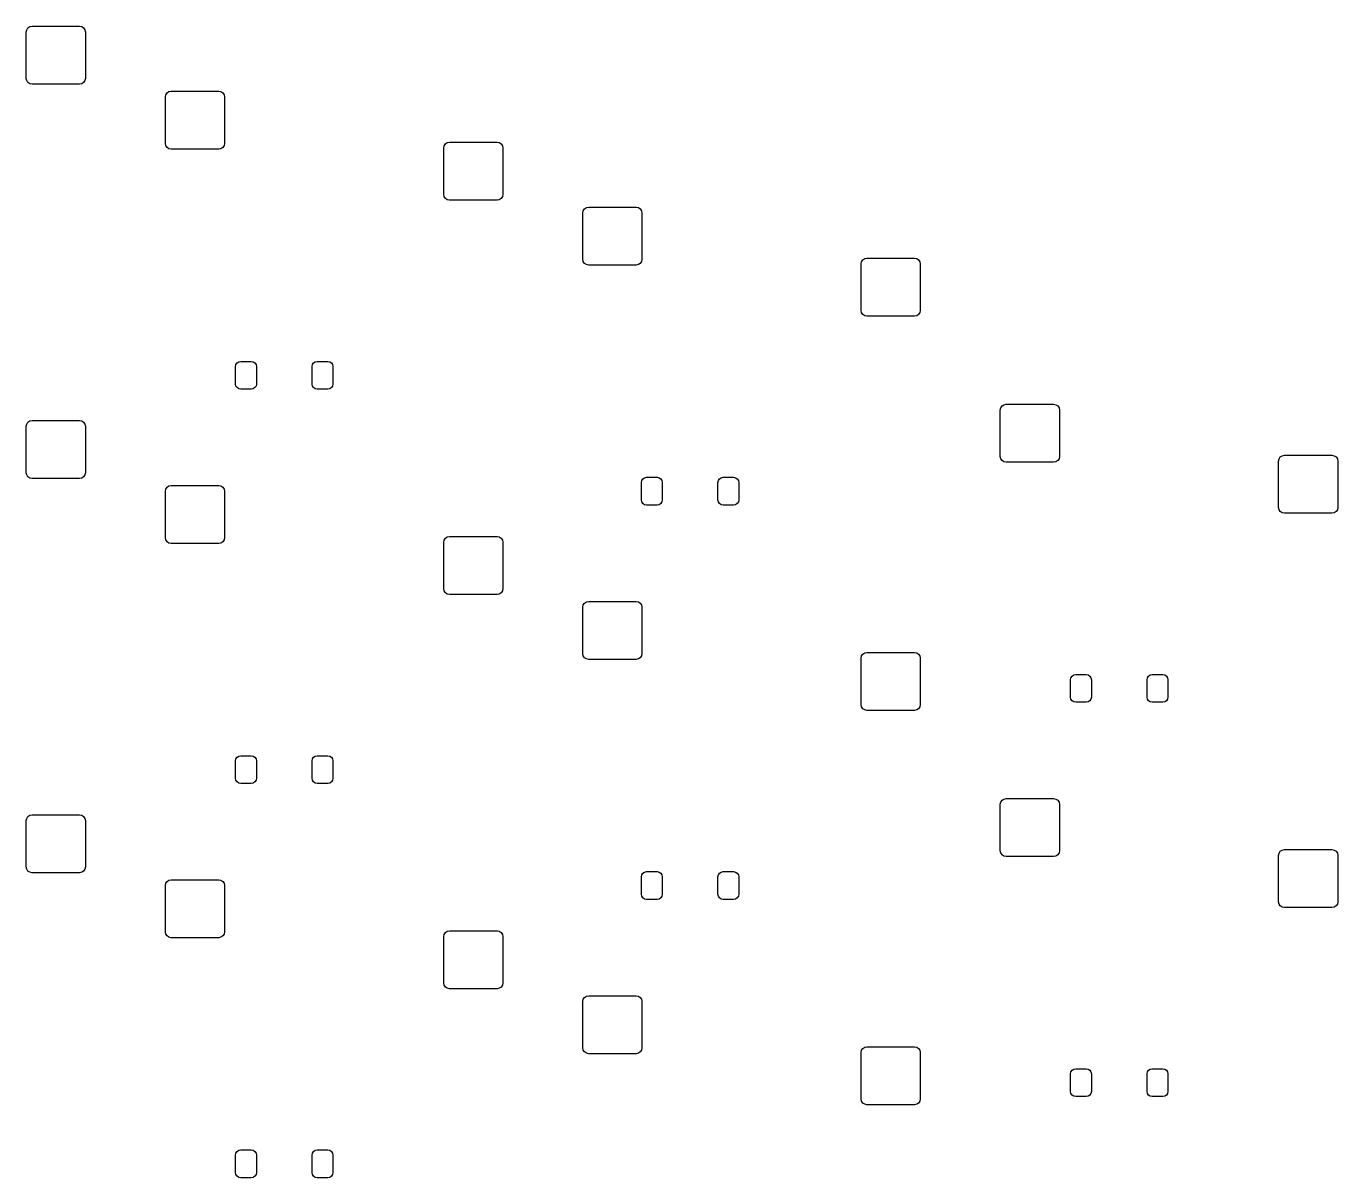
# Model space of a CAD drawing. Extents: x -0.19 to 4.66, y -3.37 to 0.68.
# Drawn here: x 2.41 to 4.637, y -1.362 to 0.593 of the extents above; entities that cross this region are included whole.
import ezdxf

# ---------------------------------------------------------------- set-up
doc = ezdxf.new("R2010")
doc.units = 0
doc.header["$MEASUREMENT"] = 0
doc.layers.add('BLACK', color=7, linetype='CONTINUOUS')

msp = doc.modelspace()

# ---------------------------------------------------------------- linework, layer by layer
at = {"layer": 'BLACK', "linetype": 'CONTINUOUS'}
for p, q in [((2.4104, 0.5827), (2.4112, 0.5864)), ((2.4104, 0.5039), (2.4104, 0.5827)), ((2.4112, 0.5864), (2.4133, 0.5896)), ((2.4133, 0.5896), (2.4165, 0.5918)), ((2.4165, 0.5918), (2.4203, 0.5925)), ((2.4203, 0.5925), (2.501, 0.5925)), ((2.501, 0.5925), (2.5048, 0.5918)), ((2.5048, 0.5918), (2.5079, 0.5896)), ((2.5079, 0.5896), (2.5101, 0.5864)), ((2.5101, 0.5864), (2.5108, 0.5827)), ((2.5108, 0.5827), (2.5108, 0.5039)), ((2.4112, 0.5002), (2.4104, 0.5039)), ((2.4133, 0.497), (2.4112, 0.5002)), ((2.4165, 0.4948), (2.4133, 0.497)), ((2.4203, 0.4941), (2.4165, 0.4948)), ((2.501, 0.4941), (2.4203, 0.4941)), ((2.5048, 0.4948), (2.501, 0.4941)), ((2.5079, 0.497), (2.5048, 0.4948)), ((2.5101, 0.5002), (2.5079, 0.497)), ((2.5108, 0.5039), (2.5101, 0.5002)), ((2.6467, 0.4724), (2.6474, 0.4762)), ((2.6467, 0.3937), (2.6467, 0.4724)), ((2.6474, 0.4762), (2.6495, 0.4794)), ((2.6495, 0.4794), (2.6527, 0.4815)), ((2.6527, 0.4815), (2.6565, 0.4823)), ((2.6565, 0.4823), (2.7372, 0.4823)), ((2.7372, 0.4823), (2.741, 0.4815)), ((2.741, 0.4815), (2.7442, 0.4794)), ((2.7442, 0.4794), (2.7463, 0.4762)), ((2.7463, 0.4762), (2.747, 0.4724)), ((2.747, 0.4724), (2.747, 0.3937)), ((2.6474, 0.3899), (2.6467, 0.3937)), ((2.6495, 0.3867), (2.6474, 0.3899)), ((2.6527, 0.3846), (2.6495, 0.3867)), ((2.6565, 0.3839), (2.6527, 0.3846)), ((2.7372, 0.3839), (2.6565, 0.3839)), ((2.741, 0.3846), (2.7372, 0.3839)), ((2.7442, 0.3867), (2.741, 0.3846)), ((2.7463, 0.3899), (2.7442, 0.3867)), ((2.747, 0.3937), (2.7463, 0.3899)), ((3.1191, 0.3858), (3.1198, 0.3896)), ((3.1191, 0.3071), (3.1191, 0.3858)), ((3.1198, 0.3896), (3.122, 0.3928)), ((3.122, 0.3928), (3.1252, 0.3949)), ((3.1252, 0.3949), (3.1289, 0.3957)), ((3.1289, 0.3957), (3.2096, 0.3957)), ((3.2096, 0.3957), (3.2134, 0.3949)), ((3.2134, 0.3949), (3.2166, 0.3928)), ((3.2166, 0.3928), (3.2187, 0.3896)), ((3.2187, 0.3896), (3.2195, 0.3858)), ((3.2195, 0.3858), (3.2195, 0.3071)), ((3.1198, 0.3033), (3.1191, 0.3071)), ((3.122, 0.3001), (3.1198, 0.3033)), ((3.1252, 0.298), (3.122, 0.3001)), ((3.1289, 0.2972), (3.1252, 0.298)), ((3.2096, 0.2972), (3.1289, 0.2972)), ((3.2134, 0.298), (3.2096, 0.2972)), ((3.2166, 0.3001), (3.2134, 0.298)), ((3.2187, 0.3033), (3.2166, 0.3001)), ((3.2195, 0.3071), (3.2187, 0.3033)), ((3.3553, 0.2756), (3.3561, 0.2794)), ((3.3553, 0.1969), (3.3553, 0.2756)), ((3.3561, 0.2794), (3.3582, 0.2826)), ((3.3582, 0.2826), (3.3614, 0.2847)), ((3.3614, 0.2847), (3.3652, 0.2854)), ((3.3652, 0.2854), (3.4459, 0.2854)), ((3.4459, 0.2854), (3.4496, 0.2847)), ((3.4496, 0.2847), (3.4528, 0.2826)), ((3.4528, 0.2826), (3.455, 0.2794)), ((3.455, 0.2794), (3.4557, 0.2756)), ((3.4557, 0.2756), (3.4557, 0.1969)), ((3.3561, 0.1931), (3.3553, 0.1969)), ((3.3582, 0.1899), (3.3561, 0.1931)), ((3.3614, 0.1878), (3.3582, 0.1899)), ((3.3652, 0.187), (3.3614, 0.1878)), ((3.4459, 0.187), (3.3652, 0.187)), ((3.4496, 0.1878), (3.4459, 0.187)), ((3.4528, 0.1899), (3.4496, 0.1878)), ((3.455, 0.1931), (3.4528, 0.1899)), ((3.4557, 0.1969), (3.455, 0.1931)), ((3.8278, 0.189), (3.8285, 0.1927)), ((3.8278, 0.1102), (3.8278, 0.189)), ((3.8285, 0.1927), (3.8306, 0.1959)), ((3.8306, 0.1959), (3.8338, 0.1981)), ((3.8338, 0.1981), (3.8376, 0.1988)), ((3.8376, 0.1988), (3.9183, 0.1988)), ((3.9183, 0.1988), (3.9221, 0.1981)), ((3.9221, 0.1981), (3.9253, 0.1959)), ((3.9253, 0.1959), (3.9274, 0.1927)), ((3.9274, 0.1927), (3.9281, 0.189)), ((3.9281, 0.189), (3.9281, 0.1102)), ((3.8285, 0.1065), (3.8278, 0.1102)), ((3.8306, 0.1033), (3.8285, 0.1065)), ((3.8338, 0.1011), (3.8306, 0.1033)), ((3.8376, 0.1004), (3.8338, 0.1011)), ((3.9183, 0.1004), (3.8376, 0.1004)), ((3.9221, 0.1011), (3.9183, 0.1004)), ((3.9253, 0.1033), (3.9221, 0.1011)), ((3.9274, 0.1065), (3.9253, 0.1033)), ((3.9281, 0.1102), (3.9274, 0.1065)), ((2.7683, 0.021), (2.7712, 0.0229)), ((2.7712, 0.0229), (2.7746, 0.0236)), ((2.7746, 0.0236), (2.7923, 0.0236)), ((2.7923, 0.0236), (2.7957, 0.0229)), ((2.7957, 0.0229), (2.7986, 0.021)), ((2.8983, 0.021), (2.9011, 0.0229)), ((2.9011, 0.0229), (2.9045, 0.0236)), ((2.9045, 0.0236), (2.9222, 0.0236)), ((2.9222, 0.0236), (2.9256, 0.0229)), ((2.9256, 0.0229), (2.9285, 0.021)), ((2.7657, 0.0148), (2.7664, 0.0182)), ((2.7657, -0.0148), (2.7657, 0.0148)), ((2.7664, 0.0182), (2.7683, 0.021)), ((2.7986, 0.021), (2.8005, 0.0182)), ((2.8005, 0.0182), (2.8012, 0.0148)), ((2.8012, 0.0148), (2.8012, -0.0148)), ((2.8957, 0.0148), (2.8963, 0.0182)), ((2.8957, -0.0148), (2.8957, 0.0148)), ((2.8963, 0.0182), (2.8983, 0.021)), ((2.9285, 0.021), (2.9304, 0.0182)), ((2.9304, 0.0182), (2.9311, 0.0148)), ((2.9311, 0.0148), (2.9311, -0.0148)), ((2.7664, -0.0182), (2.7657, -0.0148)), ((2.7683, -0.021), (2.7664, -0.0182)), ((2.7712, -0.0229), (2.7683, -0.021)), ((2.7986, -0.021), (2.7957, -0.0229)), ((2.8005, -0.0182), (2.7986, -0.021)), ((2.8012, -0.0148), (2.8005, -0.0182)), ((2.8963, -0.0182), (2.8957, -0.0148)), ((2.8983, -0.021), (2.8963, -0.0182)), ((2.9011, -0.0229), (2.8983, -0.021)), ((2.9285, -0.021), (2.9256, -0.0229)), ((2.9304, -0.0182), (2.9285, -0.021)), ((2.9311, -0.0148), (2.9304, -0.0182)), ((2.7746, -0.0236), (2.7712, -0.0229)), ((2.7923, -0.0236), (2.7746, -0.0236)), ((2.7957, -0.0229), (2.7923, -0.0236)), ((2.9045, -0.0236), (2.9011, -0.0229)), ((2.9222, -0.0236), (2.9045, -0.0236)), ((2.9256, -0.0229), (2.9222, -0.0236)), ((4.064, -0.0591), (4.0647, -0.0553)), ((4.064, -0.1378), (4.064, -0.0591)), ((4.0647, -0.0553), (4.0669, -0.0521)), ((4.0669, -0.0521), (4.0701, -0.05)), ((4.0701, -0.05), (4.0738, -0.0492)), ((4.0738, -0.0492), (4.1545, -0.0492)), ((4.1545, -0.0492), (4.1583, -0.05)), ((4.1583, -0.05), (4.1615, -0.0521)), ((4.1615, -0.0521), (4.1636, -0.0553)), ((4.1636, -0.0553), (4.1644, -0.0591)), ((4.1644, -0.0591), (4.1644, -0.1378)), ((2.4104, -0.0866), (2.4112, -0.0828)), ((2.4104, -0.1654), (2.4104, -0.0866)), ((2.4112, -0.0828), (2.4133, -0.0797)), ((2.4133, -0.0797), (2.4165, -0.0775)), ((2.4165, -0.0775), (2.4203, -0.0768)), ((2.4203, -0.0768), (2.501, -0.0768)), ((2.501, -0.0768), (2.5048, -0.0775)), ((2.5048, -0.0775), (2.5079, -0.0797)), ((2.5079, -0.0797), (2.5101, -0.0828)), ((2.5101, -0.0828), (2.5108, -0.0866)), ((2.5108, -0.0866), (2.5108, -0.1654)), ((4.0647, -0.1416), (4.064, -0.1378)), ((4.0669, -0.1448), (4.0647, -0.1416)), ((4.0701, -0.1469), (4.0669, -0.1448)), ((4.0738, -0.1476), (4.0701, -0.1469)), ((4.1545, -0.1476), (4.0738, -0.1476)), ((4.1583, -0.1469), (4.1545, -0.1476)), ((4.1615, -0.1448), (4.1583, -0.1469)), ((4.1636, -0.1416), (4.1615, -0.1448)), ((4.1644, -0.1378), (4.1636, -0.1416)), ((4.5364, -0.1457), (4.5372, -0.1419)), ((4.5364, -0.2244), (4.5364, -0.1457)), ((4.5372, -0.1419), (4.5393, -0.1387)), ((4.5393, -0.1387), (4.5425, -0.1366)), ((4.5425, -0.1366), (4.5463, -0.1358)), ((4.5463, -0.1358), (4.627, -0.1358)), ((4.627, -0.1358), (4.6307, -0.1366)), ((4.6307, -0.1366), (4.6339, -0.1387)), ((4.6339, -0.1387), (4.6361, -0.1419)), ((4.6361, -0.1419), (4.6368, -0.1457)), ((4.6368, -0.1457), (4.6368, -0.2244)), ((2.4112, -0.1691), (2.4104, -0.1654)), ((2.4133, -0.1723), (2.4112, -0.1691)), ((2.4165, -0.1744), (2.4133, -0.1723)), ((2.4203, -0.1752), (2.4165, -0.1744)), ((2.501, -0.1752), (2.4203, -0.1752)), ((2.5048, -0.1744), (2.501, -0.1752)), ((2.5079, -0.1723), (2.5048, -0.1744)), ((2.5101, -0.1691), (2.5079, -0.1723)), ((2.5108, -0.1654), (2.5101, -0.1691)), ((3.4554, -0.1787), (3.4573, -0.1758)), ((3.4573, -0.1758), (3.4602, -0.1739)), ((3.4602, -0.1739), (3.4636, -0.1732)), ((3.4636, -0.1732), (3.4813, -0.1732)), ((3.4813, -0.1732), (3.4847, -0.1739)), ((3.4847, -0.1739), (3.4876, -0.1758)), ((3.4876, -0.1758), (3.4895, -0.1787)), ((3.5853, -0.1787), (3.5872, -0.1758)), ((3.5872, -0.1758), (3.5901, -0.1739)), ((3.5901, -0.1739), (3.5935, -0.1732)), ((3.5935, -0.1732), (3.6112, -0.1732)), ((3.6112, -0.1732), (3.6146, -0.1739)), ((3.6146, -0.1739), (3.6175, -0.1758)), ((3.6175, -0.1758), (3.6194, -0.1787)), ((2.6467, -0.1969), (2.6474, -0.1931)), ((2.6467, -0.2756), (2.6467, -0.1969)), ((2.6474, -0.1931), (2.6495, -0.1899)), ((2.6495, -0.1899), (2.6527, -0.1878)), ((2.6527, -0.1878), (2.6565, -0.187)), ((2.6565, -0.187), (2.7372, -0.187)), ((2.7372, -0.187), (2.741, -0.1878)), ((2.741, -0.1878), (2.7442, -0.1899)), ((2.7442, -0.1899), (2.7463, -0.1931)), ((2.7463, -0.1931), (2.747, -0.1969)), ((2.747, -0.1969), (2.747, -0.2756)), ((3.4547, -0.1821), (3.4554, -0.1787)), ((3.4547, -0.2116), (3.4547, -0.1821)), ((3.4895, -0.1787), (3.4902, -0.1821)), ((3.4902, -0.1821), (3.4902, -0.2116)), ((3.5846, -0.1821), (3.5853, -0.1787)), ((3.5846, -0.2116), (3.5846, -0.1821)), ((3.6194, -0.1787), (3.6201, -0.1821)), ((3.6201, -0.1821), (3.6201, -0.2116)), ((3.4554, -0.215), (3.4547, -0.2116)), ((3.4573, -0.2179), (3.4554, -0.215)), ((3.4602, -0.2198), (3.4573, -0.2179)), ((3.4636, -0.2205), (3.4602, -0.2198)), ((3.4813, -0.2205), (3.4636, -0.2205)), ((3.4847, -0.2198), (3.4813, -0.2205)), ((3.4876, -0.2179), (3.4847, -0.2198)), ((3.4895, -0.215), (3.4876, -0.2179)), ((3.4902, -0.2116), (3.4895, -0.215)), ((3.5853, -0.215), (3.5846, -0.2116)), ((3.5872, -0.2179), (3.5853, -0.215)), ((3.5901, -0.2198), (3.5872, -0.2179)), ((3.5935, -0.2205), (3.5901, -0.2198)), ((3.6112, -0.2205), (3.5935, -0.2205)), ((3.6146, -0.2198), (3.6112, -0.2205)), ((3.6175, -0.2179), (3.6146, -0.2198)), ((3.6194, -0.215), (3.6175, -0.2179)), ((3.6201, -0.2116), (3.6194, -0.215)), ((4.5372, -0.2282), (4.5364, -0.2244)), ((4.5393, -0.2314), (4.5372, -0.2282)), ((4.5425, -0.2335), (4.5393, -0.2314)), ((4.5463, -0.2343), (4.5425, -0.2335)), ((4.627, -0.2343), (4.5463, -0.2343)), ((4.6307, -0.2335), (4.627, -0.2343)), ((4.6339, -0.2314), (4.6307, -0.2335)), ((4.6361, -0.2282), (4.6339, -0.2314)), ((4.6368, -0.2244), (4.6361, -0.2282)), ((2.6474, -0.2794), (2.6467, -0.2756)), ((2.6495, -0.2826), (2.6474, -0.2794)), ((2.6527, -0.2847), (2.6495, -0.2826)), ((2.6565, -0.2854), (2.6527, -0.2847)), ((2.7372, -0.2854), (2.6565, -0.2854)), ((2.741, -0.2847), (2.7372, -0.2854)), ((2.7442, -0.2826), (2.741, -0.2847)), ((2.7463, -0.2794), (2.7442, -0.2826)), ((2.747, -0.2756), (2.7463, -0.2794)), ((3.1191, -0.2835), (3.1198, -0.2797)), ((3.1191, -0.3622), (3.1191, -0.2835)), ((3.1198, -0.2797), (3.122, -0.2765)), ((3.122, -0.2765), (3.1252, -0.2744)), ((3.1252, -0.2744), (3.1289, -0.2736)), ((3.1289, -0.2736), (3.2096, -0.2736)), ((3.2096, -0.2736), (3.2134, -0.2744)), ((3.2134, -0.2744), (3.2166, -0.2765)), ((3.2166, -0.2765), (3.2187, -0.2797)), ((3.2187, -0.2797), (3.2195, -0.2835)), ((3.2195, -0.2835), (3.2195, -0.3622)), ((3.1198, -0.366), (3.1191, -0.3622)), ((3.122, -0.3692), (3.1198, -0.366)), ((3.1252, -0.3713), (3.122, -0.3692)), ((3.1289, -0.372), (3.1252, -0.3713)), ((3.2096, -0.372), (3.1289, -0.372)), ((3.2134, -0.3713), (3.2096, -0.372)), ((3.2166, -0.3692), (3.2134, -0.3713)), ((3.2187, -0.366), (3.2166, -0.3692)), ((3.2195, -0.3622), (3.2187, -0.366)), ((3.3553, -0.3937), (3.3561, -0.3899)), ((3.3553, -0.4724), (3.3553, -0.3937)), ((3.3561, -0.3899), (3.3582, -0.3867)), ((3.3582, -0.3867), (3.3614, -0.3846)), ((3.3614, -0.3846), (3.3652, -0.3839)), ((3.3652, -0.3839), (3.4459, -0.3839)), ((3.4459, -0.3839), (3.4496, -0.3846)), ((3.4496, -0.3846), (3.4528, -0.3867)), ((3.4528, -0.3867), (3.455, -0.3899)), ((3.455, -0.3899), (3.4557, -0.3937)), ((3.4557, -0.3937), (3.4557, -0.4724)), ((3.3561, -0.4762), (3.3553, -0.4724)), ((3.3582, -0.4794), (3.3561, -0.4762)), ((3.3614, -0.4815), (3.3582, -0.4794)), ((3.3652, -0.4823), (3.3614, -0.4815)), ((3.4459, -0.4823), (3.3652, -0.4823)), ((3.4496, -0.4815), (3.4459, -0.4823)), ((3.4528, -0.4794), (3.4496, -0.4815)), ((3.455, -0.4762), (3.4528, -0.4794)), ((3.4557, -0.4724), (3.455, -0.4762)), ((3.8278, -0.4803), (3.8285, -0.4765)), ((3.8278, -0.5591), (3.8278, -0.4803)), ((3.8285, -0.4765), (3.8306, -0.4734)), ((3.8306, -0.4734), (3.8338, -0.4712)), ((3.8338, -0.4712), (3.8376, -0.4705)), ((3.8376, -0.4705), (3.9183, -0.4705)), ((3.9183, -0.4705), (3.9221, -0.4712)), ((3.9221, -0.4712), (3.9253, -0.4734)), ((3.9253, -0.4734), (3.9274, -0.4765)), ((3.9274, -0.4765), (3.9281, -0.4803)), ((3.9281, -0.4803), (3.9281, -0.5591)), ((4.1837, -0.5133), (4.1857, -0.5105)), ((4.1857, -0.5105), (4.1885, -0.5085)), ((4.1885, -0.5085), (4.1919, -0.5079)), ((4.1919, -0.5079), (4.2096, -0.5079)), ((4.2096, -0.5079), (4.213, -0.5085)), ((4.213, -0.5085), (4.2159, -0.5105)), ((4.2159, -0.5105), (4.2178, -0.5133)), ((4.3137, -0.5133), (4.3156, -0.5105)), ((4.3156, -0.5105), (4.3185, -0.5085)), ((4.3185, -0.5085), (4.3219, -0.5079)), ((4.3219, -0.5079), (4.3396, -0.5079)), ((4.3396, -0.5079), (4.343, -0.5085)), ((4.343, -0.5085), (4.3458, -0.5105)), ((4.3458, -0.5105), (4.3478, -0.5133)), ((4.1831, -0.5167), (4.1837, -0.5133)), ((4.1831, -0.5463), (4.1831, -0.5167)), ((4.2178, -0.5133), (4.2185, -0.5167)), ((4.2185, -0.5167), (4.2185, -0.5463)), ((4.313, -0.5167), (4.3137, -0.5133)), ((4.313, -0.5463), (4.313, -0.5167)), ((4.3478, -0.5133), (4.3484, -0.5167)), ((4.3484, -0.5167), (4.3484, -0.5463)), ((4.1837, -0.5496), (4.1831, -0.5463)), ((4.1857, -0.5525), (4.1837, -0.5496)), ((4.1885, -0.5544), (4.1857, -0.5525)), ((4.1919, -0.5551), (4.1885, -0.5544)), ((4.2096, -0.5551), (4.1919, -0.5551)), ((4.213, -0.5544), (4.2096, -0.5551)), ((4.2159, -0.5525), (4.213, -0.5544)), ((4.2178, -0.5496), (4.2159, -0.5525)), ((4.2185, -0.5463), (4.2178, -0.5496)), ((4.3137, -0.5496), (4.313, -0.5463)), ((4.3156, -0.5525), (4.3137, -0.5496)), ((4.3185, -0.5544), (4.3156, -0.5525)), ((4.3219, -0.5551), (4.3185, -0.5544)), ((4.3396, -0.5551), (4.3219, -0.5551)), ((4.343, -0.5544), (4.3396, -0.5551)), ((4.3458, -0.5525), (4.343, -0.5544)), ((4.3478, -0.5496), (4.3458, -0.5525)), ((4.3484, -0.5463), (4.3478, -0.5496)), ((3.8285, -0.5628), (3.8278, -0.5591)), ((3.8306, -0.566), (3.8285, -0.5628)), ((3.8338, -0.5681), (3.8306, -0.566)), ((3.8376, -0.5689), (3.8338, -0.5681)), ((3.9183, -0.5689), (3.8376, -0.5689)), ((3.9221, -0.5681), (3.9183, -0.5689)), ((3.9253, -0.566), (3.9221, -0.5681)), ((3.9274, -0.5628), (3.9253, -0.566)), ((3.9281, -0.5591), (3.9274, -0.5628)), ((2.7657, -0.6545), (2.7664, -0.6511)), ((2.7657, -0.6841), (2.7657, -0.6545)), ((2.7664, -0.6511), (2.7683, -0.6483)), ((2.7683, -0.6483), (2.7712, -0.6463)), ((2.7712, -0.6463), (2.7746, -0.6457)), ((2.7746, -0.6457), (2.7923, -0.6457)), ((2.7923, -0.6457), (2.7957, -0.6463)), ((2.7957, -0.6463), (2.7986, -0.6483)), ((2.7986, -0.6483), (2.8005, -0.6511)), ((2.8005, -0.6511), (2.8012, -0.6545)), ((2.8012, -0.6545), (2.8012, -0.6841)), ((2.8957, -0.6545), (2.8963, -0.6511)), ((2.8957, -0.6841), (2.8957, -0.6545)), ((2.8963, -0.6511), (2.8983, -0.6483)), ((2.8983, -0.6483), (2.9011, -0.6463)), ((2.9011, -0.6463), (2.9045, -0.6457)), ((2.9045, -0.6457), (2.9222, -0.6457)), ((2.9222, -0.6457), (2.9256, -0.6463)), ((2.9256, -0.6463), (2.9285, -0.6483)), ((2.9285, -0.6483), (2.9304, -0.6511)), ((2.9304, -0.6511), (2.9311, -0.6545)), ((2.9311, -0.6545), (2.9311, -0.6841)), ((2.7664, -0.6874), (2.7657, -0.6841)), ((2.7683, -0.6903), (2.7664, -0.6874)), ((2.8005, -0.6874), (2.7986, -0.6903)), ((2.8012, -0.6841), (2.8005, -0.6874)), ((2.8963, -0.6874), (2.8957, -0.6841)), ((2.8983, -0.6903), (2.8963, -0.6874)), ((2.9304, -0.6874), (2.9285, -0.6903)), ((2.9311, -0.6841), (2.9304, -0.6874)), ((2.7712, -0.6922), (2.7683, -0.6903)), ((2.7746, -0.6929), (2.7712, -0.6922)), ((2.7923, -0.6929), (2.7746, -0.6929)), ((2.7957, -0.6922), (2.7923, -0.6929)), ((2.7986, -0.6903), (2.7957, -0.6922)), ((2.9011, -0.6922), (2.8983, -0.6903)), ((2.9045, -0.6929), (2.9011, -0.6922)), ((2.9222, -0.6929), (2.9045, -0.6929)), ((2.9256, -0.6922), (2.9222, -0.6929)), ((2.9285, -0.6903), (2.9256, -0.6922)), ((4.064, -0.7283), (4.0647, -0.7246)), ((4.064, -0.8071), (4.064, -0.7283)), ((4.0647, -0.7246), (4.0669, -0.7214)), ((4.0669, -0.7214), (4.0701, -0.7193)), ((4.0701, -0.7193), (4.0738, -0.7185)), ((4.0738, -0.7185), (4.1545, -0.7185)), ((4.1545, -0.7185), (4.1583, -0.7193)), ((4.1583, -0.7193), (4.1615, -0.7214)), ((4.1615, -0.7214), (4.1636, -0.7246)), ((4.1636, -0.7246), (4.1644, -0.7283)), ((4.1644, -0.7283), (4.1644, -0.8071)), ((2.4104, -0.7559), (2.4112, -0.7521)), ((2.4104, -0.8346), (2.4104, -0.7559)), ((2.4112, -0.7521), (2.4133, -0.7489)), ((2.4133, -0.7489), (2.4165, -0.7468)), ((2.4165, -0.7468), (2.4203, -0.7461)), ((2.4203, -0.7461), (2.501, -0.7461)), ((2.501, -0.7461), (2.5048, -0.7468)), ((2.5048, -0.7468), (2.5079, -0.7489)), ((2.5079, -0.7489), (2.5101, -0.7521)), ((2.5101, -0.7521), (2.5108, -0.7559)), ((2.5108, -0.7559), (2.5108, -0.8346)), ((4.0647, -0.8109), (4.064, -0.8071)), ((4.0669, -0.814), (4.0647, -0.8109)), ((4.0701, -0.8162), (4.0669, -0.814)), ((4.0738, -0.8169), (4.0701, -0.8162)), ((4.1545, -0.8169), (4.0738, -0.8169)), ((4.1583, -0.8162), (4.1545, -0.8169)), ((4.1615, -0.814), (4.1583, -0.8162)), ((4.1636, -0.8109), (4.1615, -0.814)), ((4.1644, -0.8071), (4.1636, -0.8109)), ((4.5364, -0.815), (4.5372, -0.8112)), ((4.5364, -0.8937), (4.5364, -0.815)), ((4.5372, -0.8112), (4.5393, -0.808)), ((4.5393, -0.808), (4.5425, -0.8059)), ((4.5425, -0.8059), (4.5463, -0.8051)), ((4.5463, -0.8051), (4.627, -0.8051)), ((4.627, -0.8051), (4.6307, -0.8059)), ((4.6307, -0.8059), (4.6339, -0.808)), ((4.6339, -0.808), (4.6361, -0.8112)), ((4.6361, -0.8112), (4.6368, -0.815)), ((4.6368, -0.815), (4.6368, -0.8937)), ((2.4112, -0.8384), (2.4104, -0.8346)), ((2.4133, -0.8416), (2.4112, -0.8384)), ((2.4165, -0.8437), (2.4133, -0.8416)), ((2.4203, -0.8445), (2.4165, -0.8437)), ((2.501, -0.8445), (2.4203, -0.8445)), ((2.5048, -0.8437), (2.501, -0.8445)), ((2.5079, -0.8416), (2.5048, -0.8437)), ((2.5101, -0.8384), (2.5079, -0.8416)), ((2.5108, -0.8346), (2.5101, -0.8384)), ((3.4554, -0.848), (3.4573, -0.8451)), ((3.4573, -0.8451), (3.4602, -0.8432)), ((3.4602, -0.8432), (3.4636, -0.8425)), ((3.4636, -0.8425), (3.4813, -0.8425)), ((3.4813, -0.8425), (3.4847, -0.8432)), ((3.4847, -0.8432), (3.4876, -0.8451)), ((3.4876, -0.8451), (3.4895, -0.848)), ((3.5853, -0.848), (3.5872, -0.8451)), ((3.5872, -0.8451), (3.5901, -0.8432)), ((3.5901, -0.8432), (3.5935, -0.8425)), ((3.5935, -0.8425), (3.6112, -0.8425)), ((3.6112, -0.8425), (3.6146, -0.8432)), ((3.6146, -0.8432), (3.6175, -0.8451)), ((3.6175, -0.8451), (3.6194, -0.848)), ((2.6467, -0.8661), (2.6474, -0.8624)), ((2.6467, -0.9449), (2.6467, -0.8661)), ((2.6474, -0.8624), (2.6495, -0.8592)), ((2.6495, -0.8592), (2.6527, -0.857)), ((2.6527, -0.857), (2.6565, -0.8563)), ((2.6565, -0.8563), (2.7372, -0.8563)), ((2.7372, -0.8563), (2.741, -0.857)), ((2.741, -0.857), (2.7442, -0.8592)), ((2.7442, -0.8592), (2.7463, -0.8624)), ((2.7463, -0.8624), (2.747, -0.8661)), ((2.747, -0.8661), (2.747, -0.9449)), ((3.4547, -0.8514), (3.4554, -0.848)), ((3.4547, -0.8809), (3.4547, -0.8514)), ((3.4895, -0.848), (3.4902, -0.8514)), ((3.4902, -0.8514), (3.4902, -0.8809)), ((3.5846, -0.8514), (3.5853, -0.848)), ((3.5846, -0.8809), (3.5846, -0.8514)), ((3.6194, -0.848), (3.6201, -0.8514)), ((3.6201, -0.8514), (3.6201, -0.8809)), ((3.4554, -0.8843), (3.4547, -0.8809)), ((3.4573, -0.8872), (3.4554, -0.8843)), ((3.4602, -0.8891), (3.4573, -0.8872)), ((3.4636, -0.8898), (3.4602, -0.8891)), ((3.4813, -0.8898), (3.4636, -0.8898)), ((3.4847, -0.8891), (3.4813, -0.8898)), ((3.4876, -0.8872), (3.4847, -0.8891)), ((3.4895, -0.8843), (3.4876, -0.8872)), ((3.4902, -0.8809), (3.4895, -0.8843)), ((3.5853, -0.8843), (3.5846, -0.8809)), ((3.5872, -0.8872), (3.5853, -0.8843)), ((3.5901, -0.8891), (3.5872, -0.8872)), ((3.5935, -0.8898), (3.5901, -0.8891)), ((3.6112, -0.8898), (3.5935, -0.8898)), ((3.6146, -0.8891), (3.6112, -0.8898)), ((3.6175, -0.8872), (3.6146, -0.8891)), ((3.6194, -0.8843), (3.6175, -0.8872)), ((3.6201, -0.8809), (3.6194, -0.8843)), ((4.5372, -0.8975), (4.5364, -0.8937)), ((4.5393, -0.9007), (4.5372, -0.8975)), ((4.5425, -0.9028), (4.5393, -0.9007)), ((4.5463, -0.9035), (4.5425, -0.9028)), ((4.627, -0.9035), (4.5463, -0.9035)), ((4.6307, -0.9028), (4.627, -0.9035)), ((4.6339, -0.9007), (4.6307, -0.9028)), ((4.6361, -0.8975), (4.6339, -0.9007)), ((4.6368, -0.8937), (4.6361, -0.8975)), ((2.6474, -0.9486), (2.6467, -0.9449)), ((2.6495, -0.9518), (2.6474, -0.9486)), ((2.6527, -0.954), (2.6495, -0.9518)), ((2.6565, -0.9547), (2.6527, -0.954)), ((2.7372, -0.9547), (2.6565, -0.9547)), ((2.741, -0.954), (2.7372, -0.9547)), ((2.7442, -0.9518), (2.741, -0.954)), ((2.7463, -0.9486), (2.7442, -0.9518)), ((2.747, -0.9449), (2.7463, -0.9486)), ((3.1191, -0.9528), (3.1198, -0.949)), ((3.1191, -1.0315), (3.1191, -0.9528)), ((3.1198, -0.949), (3.122, -0.9458)), ((3.122, -0.9458), (3.1252, -0.9437)), ((3.1252, -0.9437), (3.1289, -0.9429)), ((3.1289, -0.9429), (3.2096, -0.9429)), ((3.2096, -0.9429), (3.2134, -0.9437)), ((3.2134, -0.9437), (3.2166, -0.9458)), ((3.2166, -0.9458), (3.2187, -0.949)), ((3.2187, -0.949), (3.2195, -0.9528)), ((3.2195, -0.9528), (3.2195, -1.0315)), ((3.1198, -1.0353), (3.1191, -1.0315)), ((3.122, -1.0385), (3.1198, -1.0353)), ((3.1252, -1.0406), (3.122, -1.0385)), ((3.1289, -1.0413), (3.1252, -1.0406)), ((3.2096, -1.0413), (3.1289, -1.0413)), ((3.2134, -1.0406), (3.2096, -1.0413)), ((3.2166, -1.0385), (3.2134, -1.0406)), ((3.2187, -1.0353), (3.2166, -1.0385)), ((3.2195, -1.0315), (3.2187, -1.0353)), ((3.3553, -1.063), (3.3561, -1.0592)), ((3.3553, -1.1417), (3.3553, -1.063)), ((3.3561, -1.0592), (3.3582, -1.056)), ((3.3582, -1.056), (3.3614, -1.0539)), ((3.3614, -1.0539), (3.3652, -1.0531)), ((3.3652, -1.0531), (3.4459, -1.0531)), ((3.4459, -1.0531), (3.4496, -1.0539)), ((3.4496, -1.0539), (3.4528, -1.056)), ((3.4528, -1.056), (3.455, -1.0592)), ((3.455, -1.0592), (3.4557, -1.063)), ((3.4557, -1.063), (3.4557, -1.1417)), ((3.3561, -1.1455), (3.3553, -1.1417)), ((3.3582, -1.1487), (3.3561, -1.1455)), ((3.3614, -1.1508), (3.3582, -1.1487)), ((3.3652, -1.1516), (3.3614, -1.1508)), ((3.4459, -1.1516), (3.3652, -1.1516)), ((3.4496, -1.1508), (3.4459, -1.1516)), ((3.4528, -1.1487), (3.4496, -1.1508)), ((3.455, -1.1455), (3.4528, -1.1487)), ((3.4557, -1.1417), (3.455, -1.1455)), ((3.8278, -1.1496), (3.8285, -1.1458)), ((3.8278, -1.2283), (3.8278, -1.1496)), ((3.8285, -1.1458), (3.8306, -1.1426)), ((3.8306, -1.1426), (3.8338, -1.1405)), ((3.8338, -1.1405), (3.8376, -1.1398)), ((3.8376, -1.1398), (3.9183, -1.1398)), ((3.9183, -1.1398), (3.9221, -1.1405)), ((3.9221, -1.1405), (3.9253, -1.1426)), ((3.9253, -1.1426), (3.9274, -1.1458)), ((3.9274, -1.1458), (3.9281, -1.1496)), ((3.9281, -1.1496), (3.9281, -1.2283)), ((4.1837, -1.1826), (4.1857, -1.1798)), ((4.1857, -1.1798), (4.1885, -1.1778)), ((4.1885, -1.1778), (4.1919, -1.1772)), ((4.1919, -1.1772), (4.2096, -1.1772)), ((4.2096, -1.1772), (4.213, -1.1778)), ((4.213, -1.1778), (4.2159, -1.1798)), ((4.2159, -1.1798), (4.2178, -1.1826)), ((4.3137, -1.1826), (4.3156, -1.1798)), ((4.3156, -1.1798), (4.3185, -1.1778)), ((4.3185, -1.1778), (4.3219, -1.1772)), ((4.3219, -1.1772), (4.3396, -1.1772)), ((4.3396, -1.1772), (4.343, -1.1778)), ((4.343, -1.1778), (4.3458, -1.1798)), ((4.3458, -1.1798), (4.3478, -1.1826)), ((4.1831, -1.186), (4.1837, -1.1826)), ((4.1831, -1.2156), (4.1831, -1.186)), ((4.2178, -1.1826), (4.2185, -1.186)), ((4.2185, -1.186), (4.2185, -1.2156)), ((4.313, -1.186), (4.3137, -1.1826)), ((4.313, -1.2156), (4.313, -1.186)), ((4.3478, -1.1826), (4.3484, -1.186)), ((4.3484, -1.186), (4.3484, -1.2156)), ((4.1837, -1.2189), (4.1831, -1.2156)), ((4.1857, -1.2218), (4.1837, -1.2189)), ((4.1885, -1.2237), (4.1857, -1.2218)), ((4.1919, -1.2244), (4.1885, -1.2237)), ((4.2096, -1.2244), (4.1919, -1.2244)), ((4.213, -1.2237), (4.2096, -1.2244)), ((4.2159, -1.2218), (4.213, -1.2237)), ((4.2178, -1.2189), (4.2159, -1.2218)), ((4.2185, -1.2156), (4.2178, -1.2189)), ((4.3137, -1.2189), (4.313, -1.2156)), ((4.3156, -1.2218), (4.3137, -1.2189)), ((4.3185, -1.2237), (4.3156, -1.2218)), ((4.3219, -1.2244), (4.3185, -1.2237)), ((4.3396, -1.2244), (4.3219, -1.2244)), ((4.343, -1.2237), (4.3396, -1.2244)), ((4.3458, -1.2218), (4.343, -1.2237)), ((4.3478, -1.2189), (4.3458, -1.2218)), ((4.3484, -1.2156), (4.3478, -1.2189)), ((3.8285, -1.2321), (3.8278, -1.2283)), ((3.8306, -1.2353), (3.8285, -1.2321)), ((3.8338, -1.2374), (3.8306, -1.2353)), ((3.8376, -1.2382), (3.8338, -1.2374)), ((3.9183, -1.2382), (3.8376, -1.2382)), ((3.9221, -1.2374), (3.9183, -1.2382)), ((3.9253, -1.2353), (3.9221, -1.2374)), ((3.9274, -1.2321), (3.9253, -1.2353)), ((3.9281, -1.2283), (3.9274, -1.2321)), ((2.7657, -1.3238), (2.7664, -1.3204)), ((2.7657, -1.3533), (2.7657, -1.3238)), ((2.7664, -1.3204), (2.7683, -1.3176)), ((2.7683, -1.3176), (2.7712, -1.3156)), ((2.7712, -1.3156), (2.7746, -1.315)), ((2.7746, -1.315), (2.7923, -1.315)), ((2.7923, -1.315), (2.7957, -1.3156)), ((2.7957, -1.3156), (2.7986, -1.3176)), ((2.7986, -1.3176), (2.8005, -1.3204)), ((2.8005, -1.3204), (2.8012, -1.3238)), ((2.8012, -1.3238), (2.8012, -1.3533)), ((2.8957, -1.3238), (2.8963, -1.3204)), ((2.8957, -1.3533), (2.8957, -1.3238)), ((2.8963, -1.3204), (2.8983, -1.3176)), ((2.8983, -1.3176), (2.9011, -1.3156)), ((2.9011, -1.3156), (2.9045, -1.315)), ((2.9045, -1.315), (2.9222, -1.315)), ((2.9222, -1.315), (2.9256, -1.3156)), ((2.9256, -1.3156), (2.9285, -1.3176)), ((2.9285, -1.3176), (2.9304, -1.3204)), ((2.9304, -1.3204), (2.9311, -1.3238)), ((2.9311, -1.3238), (2.9311, -1.3533)), ((2.7664, -1.3567), (2.7657, -1.3533)), ((2.7683, -1.3596), (2.7664, -1.3567)), ((2.8005, -1.3567), (2.7986, -1.3596)), ((2.8012, -1.3533), (2.8005, -1.3567)), ((2.8963, -1.3567), (2.8957, -1.3533)), ((2.8983, -1.3596), (2.8963, -1.3567)), ((2.9304, -1.3567), (2.9285, -1.3596)), ((2.9311, -1.3533), (2.9304, -1.3567)), ((2.7712, -1.3615), (2.7683, -1.3596)), ((2.7746, -1.3622), (2.7712, -1.3615)), ((2.7923, -1.3622), (2.7746, -1.3622)), ((2.7957, -1.3615), (2.7923, -1.3622)), ((2.7986, -1.3596), (2.7957, -1.3615)), ((2.9011, -1.3615), (2.8983, -1.3596)), ((2.9045, -1.3622), (2.9011, -1.3615)), ((2.9222, -1.3622), (2.9045, -1.3622)), ((2.9256, -1.3615), (2.9222, -1.3622)), ((2.9285, -1.3596), (2.9256, -1.3615))]:
    msp.add_line(p, q, dxfattribs=at)

doc.saveas('drawing.dxf')
